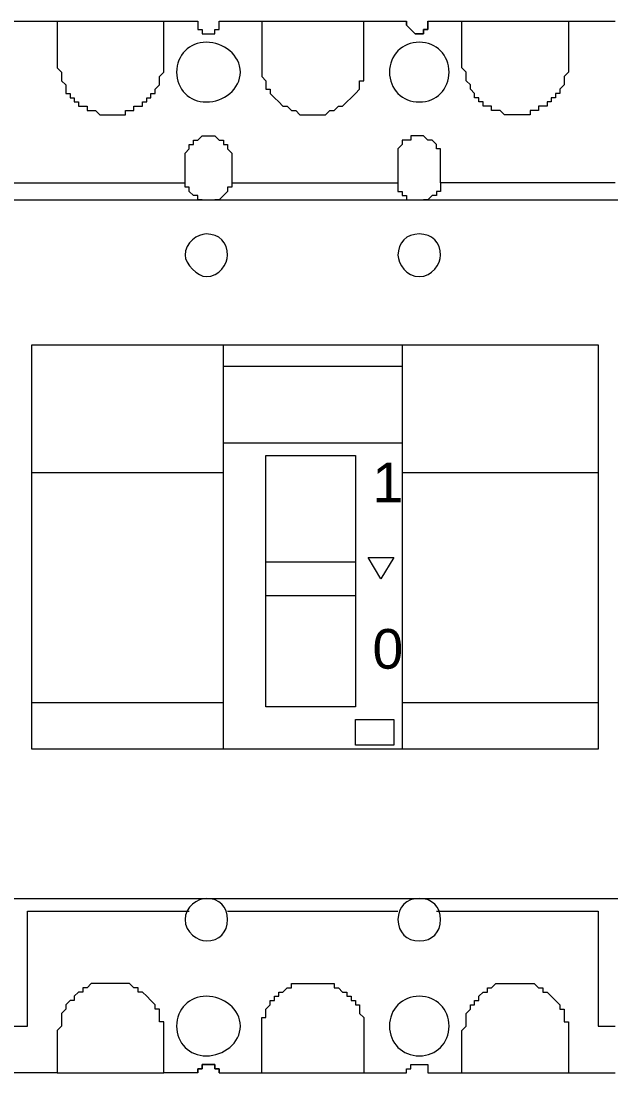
# Model space of a CAD drawing. Header units: millimetres. Extents: x 1004 to 59588, y 686 to 38112.
# Drawn here: x 17575.8 to 17657.3, y 2545.8 to 2691 of the extents above; entities that cross this region are included whole.
import ezdxf

# ---------------------------------------------------------------- set-up
doc = ezdxf.new("R2010")
doc.units = ezdxf.units.MM
doc.layers.add('PDF14_Geometry', color=7, linetype='Continuous')
doc.layers.add('PDF14_Text', color=7, linetype='Continuous')
doc.styles.add('PDF Arial', font='arial.ttf')

msp = doc.modelspace()

# ---------------------------------------------------------------- linework, layer by layer
at = {"layer": 'PDF14_Geometry', "lineweight": 0}
for points in [[(17574.37, 2691.05), (17580.84, 2691.05), (17580.84, 2690.46), (17580.84, 2689.87), (17580.84, 2689.28), (17580.84, 2688.7), (17580.84, 2688.11), (17580.84, 2687.52), (17580.84, 2686.93), (17580.84, 2686.34), (17580.84, 2685.75), (17580.84, 2685.17), (17580.84, 2684.58), (17581.43, 2683.99), (17581.43, 2683.4), (17581.43, 2682.81), (17582.02, 2682.23), (17582.02, 2681.64), (17582.02, 2681.05), (17582.61, 2681.05), (17582.61, 2680.46), (17583.2, 2680.46), (17583.2, 2679.87), (17583.79, 2679.87), (17583.79, 2679.28), (17584.37, 2679.28), (17584.96, 2679.28), (17584.96, 2678.7), (17585.55, 2678.7), (17586.14, 2678.7), (17586.73, 2678.11), (17587.32, 2678.11), (17587.9, 2678.11), (17588.49, 2678.11), (17589.08, 2678.11), (17589.67, 2678.11), (17590.26, 2678.11), (17590.26, 2678.7), (17590.84, 2678.7), (17591.43, 2678.7), (17591.43, 2679.28), (17592.02, 2679.28), (17592.61, 2679.28), (17592.61, 2679.87), (17593.2, 2679.87), (17593.2, 2680.46), (17593.79, 2680.46), (17593.79, 2681.05), (17594.37, 2681.05), (17594.37, 2681.64), (17594.96, 2682.23), (17594.96, 2682.81), (17594.96, 2683.4), (17595.55, 2683.99), (17595.55, 2684.58), (17595.55, 2685.17), (17595.55, 2685.75), (17595.55, 2686.34), (17595.55, 2686.93), (17595.55, 2687.52), (17595.55, 2688.11), (17595.55, 2688.7), (17595.55, 2689.28), (17595.55, 2689.87), (17595.55, 2690.46), (17595.55, 2691.05), (17600.26, 2691.05), (17600.26, 2690.46), (17600.26, 2689.87), (17600.84, 2689.87), (17600.84, 2689.28), (17601.43, 2689.28), (17602.02, 2689.28), (17602.61, 2689.28), (17602.61, 2689.87), (17603.2, 2689.87), (17603.2, 2690.46), (17603.2, 2691.05)], [(17580.84, 2691.05), (17580.84, 2691.05)], [(17580.84, 2691.05), (17580.84, 2691.05)], [(17580.84, 2691.05), (17580.84, 2691.05)], [(17580.84, 2691.05), (17595.55, 2691.05)], [(17595.55, 2691.05), (17595.55, 2691.05)], [(17595.55, 2691.05), (17595.55, 2691.05)], [(17595.55, 2691.05), (17595.55, 2691.05)], [(17600.26, 2691.05), (17600.26, 2691.05)], [(17600.26, 2691.05), (17600.26, 2691.05)], [(17600.26, 2691.05), (17600.26, 2690.46), (17600.26, 2689.87), (17600.84, 2689.87), (17600.84, 2689.28), (17601.43, 2689.28), (17602.02, 2689.28), (17602.61, 2689.28), (17602.61, 2689.87), (17603.2, 2689.87), (17603.2, 2690.46), (17603.2, 2691.05), (17609.08, 2691.05), (17609.08, 2690.46), (17609.08, 2689.87), (17609.08, 2689.28), (17609.08, 2688.7), (17609.08, 2688.11), (17609.08, 2687.52), (17609.08, 2686.93), (17609.08, 2686.34), (17609.08, 2685.75), (17609.08, 2685.17), (17609.08, 2684.58), (17609.08, 2683.99), (17609.08, 2683.4), (17609.67, 2682.81), (17609.67, 2682.23), (17609.67, 2681.64), (17610.26, 2681.64), (17610.26, 2681.05), (17610.84, 2680.46), (17611.43, 2679.87), (17612.02, 2679.28), (17612.61, 2679.28), (17613.2, 2678.7), (17613.79, 2678.7), (17614.37, 2678.11), (17614.96, 2678.11), (17615.55, 2678.11), (17616.14, 2678.11), (17616.73, 2678.11), (17617.32, 2678.11), (17617.9, 2678.11), (17618.49, 2678.7), (17619.08, 2678.7), (17619.67, 2679.28), (17620.26, 2679.28), (17620.84, 2679.87), (17621.43, 2680.46), (17622.02, 2681.05), (17622.61, 2681.64), (17622.61, 2682.23), (17622.61, 2682.81), (17623.2, 2682.81), (17623.2, 2683.4), (17623.2, 2683.99), (17623.2, 2684.58), (17623.2, 2685.17), (17623.2, 2685.75), (17623.2, 2686.34), (17623.2, 2686.93), (17623.2, 2687.52), (17623.2, 2688.11), (17623.2, 2688.7), (17623.2, 2689.28), (17623.2, 2689.87), (17623.2, 2690.46), (17623.2, 2691.05), (17629.08, 2691.05), (17629.08, 2690.46), (17629.67, 2689.87), (17630.26, 2689.28), (17630.84, 2689.28), (17631.43, 2689.28), (17631.43, 2689.87), (17632.02, 2689.87), (17632.02, 2690.46), (17632.02, 2691.05), (17636.73, 2691.05), (17651.43, 2691.05), (17657.9, 2691.05)], [(17603.2, 2691.05), (17603.2, 2691.05)], [(17603.2, 2691.05), (17603.2, 2691.05)], [(17609.08, 2691.05), (17609.08, 2691.05)], [(17609.08, 2691.05), (17609.08, 2691.05)], [(17609.08, 2691.05), (17609.08, 2691.05)], [(17609.08, 2691.05), (17623.2, 2691.05)], [(17623.2, 2691.05), (17623.2, 2691.05)], [(17623.2, 2691.05), (17623.2, 2691.05)], [(17623.2, 2691.05), (17623.2, 2691.05)], [(17632.02, 2691.05), (17632.02, 2690.46), (17632.02, 2689.87), (17631.43, 2689.87), (17631.43, 2689.28), (17630.84, 2689.28), (17630.26, 2689.28), (17629.67, 2689.87), (17629.08, 2690.46), (17629.08, 2691.05)], [(17629.08, 2691.05), (17629.08, 2691.05)], [(17629.08, 2691.05), (17629.08, 2691.05)], [(17632.02, 2691.05), (17632.02, 2691.05)], [(17632.02, 2691.05), (17632.02, 2691.05)], [(17651.43, 2691.05), (17651.43, 2690.46), (17651.43, 2689.87), (17651.43, 2689.28), (17651.43, 2688.7), (17651.43, 2688.11), (17651.43, 2687.52), (17651.43, 2686.93), (17651.43, 2686.34), (17651.43, 2685.75), (17651.43, 2685.17), (17651.43, 2684.58), (17651.43, 2683.99), (17650.84, 2683.4), (17650.84, 2682.81), (17650.84, 2682.23), (17650.26, 2681.64), (17650.26, 2681.05), (17649.67, 2681.05), (17649.67, 2680.46), (17649.08, 2680.46), (17649.08, 2679.87), (17648.49, 2679.87), (17648.49, 2679.28), (17647.9, 2679.28), (17647.32, 2679.28), (17647.32, 2678.7), (17646.73, 2678.7), (17646.14, 2678.7), (17646.14, 2678.11), (17645.55, 2678.11), (17644.96, 2678.11), (17644.37, 2678.11), (17643.79, 2678.11), (17643.2, 2678.11), (17642.61, 2678.11), (17642.02, 2678.7), (17641.43, 2678.7), (17640.84, 2678.7), (17640.84, 2679.28), (17640.26, 2679.28), (17639.67, 2679.28), (17639.67, 2679.87), (17639.08, 2679.87), (17639.08, 2680.46), (17638.49, 2680.46), (17638.49, 2681.05), (17637.9, 2681.64), (17637.9, 2682.23), (17637.32, 2682.81), (17637.32, 2683.4), (17637.32, 2683.99), (17636.73, 2684.58), (17636.73, 2685.17), (17636.73, 2685.75), (17636.73, 2686.34), (17636.73, 2686.93), (17636.73, 2687.52), (17636.73, 2688.11), (17636.73, 2688.7), (17636.73, 2689.28), (17636.73, 2689.87), (17636.73, 2690.46), (17636.73, 2691.05)], [(17636.73, 2691.05), (17636.73, 2691.05)], [(17636.73, 2691.05), (17636.73, 2691.05)], [(17636.73, 2691.05), (17636.73, 2691.05)], [(17651.43, 2691.05), (17651.43, 2691.05)], [(17651.43, 2691.05), (17651.43, 2691.05)], [(17651.43, 2691.05), (17651.43, 2691.05)], [(17580.84, 2690.46), (17580.84, 2690.46)], [(17580.84, 2690.46), (17580.84, 2690.46)], [(17580.84, 2690.46), (17580.84, 2690.46)], [(17580.84, 2689.87), (17580.84, 2689.87)], [(17580.84, 2689.87), (17580.84, 2689.87)], [(17595.55, 2690.46), (17595.55, 2690.46)], [(17595.55, 2690.46), (17595.55, 2690.46)], [(17595.55, 2690.46), (17595.55, 2690.46)], [(17595.55, 2689.87), (17595.55, 2689.87)], [(17595.55, 2689.87), (17595.55, 2689.87)], [(17600.26, 2690.46), (17600.26, 2690.46)], [(17600.26, 2690.46), (17600.26, 2690.46)], [(17600.26, 2690.46), (17600.26, 2690.46)], [(17600.26, 2690.46), (17600.26, 2690.46)], [(17600.26, 2690.46), (17600.26, 2690.46)], [(17600.26, 2690.46), (17600.26, 2690.46)], [(17600.84, 2689.87), (17600.84, 2689.87)], [(17600.84, 2689.87), (17600.84, 2689.87)], [(17600.84, 2689.87), (17600.84, 2689.87)], [(17600.84, 2689.87), (17600.84, 2689.87)], [(17600.84, 2689.87), (17600.84, 2689.87)], [(17600.84, 2689.87), (17600.84, 2689.87)], [(17602.61, 2689.87), (17602.61, 2689.87)], [(17602.61, 2689.87), (17602.61, 2689.87)], [(17602.61, 2689.87), (17602.61, 2689.87)], [(17602.61, 2689.87), (17602.61, 2689.87)], [(17603.2, 2690.46), (17603.2, 2690.46)], [(17603.2, 2690.46), (17603.2, 2690.46)], [(17603.2, 2690.46), (17603.2, 2690.46)], [(17603.2, 2690.46), (17603.2, 2690.46)], [(17603.2, 2690.46), (17603.2, 2690.46)], [(17603.2, 2690.46), (17603.2, 2690.46)], [(17603.2, 2689.87), (17603.2, 2689.87)], [(17603.2, 2689.87), (17603.2, 2689.87)], [(17609.08, 2690.46), (17609.08, 2690.46)], [(17609.08, 2690.46), (17609.08, 2690.46)], [(17609.08, 2690.46), (17609.08, 2690.46)], [(17609.08, 2689.87), (17609.08, 2689.87)], [(17609.08, 2689.87), (17609.08, 2689.87)], [(17623.2, 2690.46), (17623.2, 2690.46)], [(17623.2, 2690.46), (17623.2, 2690.46)], [(17623.2, 2690.46), (17623.2, 2690.46)], [(17623.2, 2689.87), (17623.2, 2689.87)], [(17623.2, 2689.87), (17623.2, 2689.87)], [(17629.08, 2690.46), (17629.08, 2690.46)], [(17629.08, 2690.46), (17629.08, 2690.46)], [(17629.08, 2690.46), (17629.08, 2690.46)], [(17629.08, 2690.46), (17629.08, 2690.46)], [(17629.08, 2690.46), (17629.08, 2690.46)], [(17629.08, 2690.46), (17629.08, 2690.46)], [(17629.67, 2689.87), (17629.67, 2689.87)], [(17629.67, 2689.87), (17629.67, 2689.87)], [(17629.67, 2689.87), (17629.67, 2689.87)], [(17629.67, 2689.87), (17629.67, 2689.87)], [(17629.67, 2689.87), (17629.67, 2689.87)], [(17629.67, 2689.87), (17629.67, 2689.87)], [(17629.67, 2689.87), (17629.67, 2689.87)], [(17629.67, 2689.87), (17629.67, 2689.87)], [(17631.43, 2689.87), (17631.43, 2689.87)], [(17631.43, 2689.87), (17631.43, 2689.87)], [(17632.02, 2690.46), (17632.02, 2690.46)], [(17632.02, 2690.46), (17632.02, 2690.46)], [(17632.02, 2690.46), (17632.02, 2690.46)], [(17632.02, 2690.46), (17632.02, 2690.46)], [(17632.02, 2690.46), (17632.02, 2690.46)], [(17632.02, 2690.46), (17632.02, 2690.46)], [(17632.02, 2689.87), (17632.02, 2689.87)], [(17632.02, 2689.87), (17632.02, 2689.87)], [(17632.02, 2689.87), (17632.02, 2689.87)], [(17632.02, 2689.87), (17632.02, 2689.87)], [(17636.73, 2690.46), (17636.73, 2690.46)], [(17636.73, 2690.46), (17636.73, 2690.46)], [(17636.73, 2690.46), (17636.73, 2690.46)], [(17636.73, 2689.87), (17636.73, 2689.87)], [(17636.73, 2689.87), (17636.73, 2689.87)], [(17651.43, 2690.46), (17651.43, 2690.46)], [(17651.43, 2690.46), (17651.43, 2690.46)], [(17651.43, 2690.46), (17651.43, 2690.46)], [(17651.43, 2689.87), (17651.43, 2689.87)], [(17651.43, 2689.87), (17651.43, 2689.87)], [(17600.84, 2689.28), (17600.84, 2689.28)], [(17600.84, 2689.28), (17600.84, 2689.28)], [(17601.43, 2689.28), (17601.43, 2689.28)], [(17601.43, 2689.28), (17601.43, 2689.28)], [(17601.43, 2689.28), (17601.43, 2689.28)], [(17601.43, 2689.28), (17601.43, 2689.28)], [(17602.02, 2689.28), (17602.02, 2689.28)], [(17602.02, 2689.28), (17602.02, 2689.28)], [(17602.02, 2689.28), (17602.02, 2689.28)], [(17602.02, 2689.28), (17602.02, 2689.28)], [(17602.02, 2689.28), (17602.02, 2689.28)], [(17602.02, 2689.28), (17602.02, 2689.28)], [(17602.61, 2689.28), (17602.61, 2689.28)], [(17602.61, 2689.28), (17602.61, 2689.28)], [(17630.26, 2689.28), (17630.26, 2689.28)], [(17630.26, 2689.28), (17630.26, 2689.28)], [(17630.26, 2689.28), (17630.26, 2689.28)], [(17630.26, 2689.28), (17630.26, 2689.28)], [(17630.26, 2689.28), (17630.26, 2689.28)], [(17630.26, 2689.28), (17630.26, 2689.28)], [(17630.84, 2689.28), (17630.84, 2689.28)], [(17630.84, 2689.28), (17630.84, 2689.28)], [(17630.84, 2689.28), (17630.84, 2689.28)], [(17630.84, 2689.28), (17630.84, 2689.28)], [(17630.84, 2689.28), (17630.84, 2689.28)], [(17630.84, 2689.28), (17630.84, 2689.28)], [(17631.43, 2689.28), (17631.43, 2689.28)], [(17631.43, 2689.28), (17631.43, 2689.28)], [(17631.43, 2689.28), (17631.43, 2689.28)], [(17631.43, 2689.28), (17631.43, 2689.28)], [(17580.84, 2686.34), (17580.84, 2686.34)], [(17580.84, 2686.34), (17580.84, 2686.34)], [(17580.84, 2685.75), (17580.84, 2685.75)], [(17580.84, 2685.75), (17580.84, 2685.75)], [(17580.84, 2685.75), (17580.84, 2685.75)], [(17580.84, 2685.75), (17580.84, 2685.75)], [(17580.84, 2685.17), (17580.84, 2685.17)], [(17580.84, 2685.17), (17580.84, 2685.17)], [(17580.84, 2685.17), (17580.84, 2685.17)], [(17595.55, 2686.34), (17595.55, 2686.34)], [(17595.55, 2686.34), (17595.55, 2686.34)], [(17595.55, 2685.75), (17595.55, 2685.75)], [(17595.55, 2685.75), (17595.55, 2685.75)], [(17595.55, 2685.75), (17595.55, 2685.75)], [(17595.55, 2685.75), (17595.55, 2685.75)], [(17595.55, 2685.17), (17595.55, 2685.17)], [(17595.55, 2685.17), (17595.55, 2685.17)], [(17595.55, 2685.17), (17595.55, 2685.17)], [(17609.08, 2686.34), (17609.08, 2686.34)], [(17609.08, 2686.34), (17609.08, 2686.34)], [(17609.08, 2685.75), (17609.08, 2685.75)], [(17609.08, 2685.75), (17609.08, 2685.75)], [(17609.08, 2685.75), (17609.08, 2685.75)], [(17609.08, 2685.75), (17609.08, 2685.75)], [(17609.08, 2685.17), (17609.08, 2685.17)], [(17609.08, 2685.17), (17609.08, 2685.17)], [(17609.08, 2685.17), (17609.08, 2685.17)], [(17623.2, 2686.34), (17623.2, 2686.34)], [(17623.2, 2686.34), (17623.2, 2686.34)], [(17623.2, 2685.75), (17623.2, 2685.75)], [(17623.2, 2685.75), (17623.2, 2685.75)], [(17623.2, 2685.75), (17623.2, 2685.75)], [(17623.2, 2685.75), (17623.2, 2685.75)], [(17623.2, 2685.17), (17623.2, 2685.17)], [(17623.2, 2685.17), (17623.2, 2685.17)], [(17623.2, 2685.17), (17623.2, 2685.17)], [(17636.73, 2686.34), (17636.73, 2686.34)], [(17636.73, 2686.34), (17636.73, 2686.34)], [(17636.73, 2685.75), (17636.73, 2685.75)], [(17636.73, 2685.75), (17636.73, 2685.75)], [(17636.73, 2685.75), (17636.73, 2685.75)], [(17636.73, 2685.75), (17636.73, 2685.75)], [(17636.73, 2685.17), (17636.73, 2685.17)], [(17636.73, 2685.17), (17636.73, 2685.17)], [(17636.73, 2685.17), (17636.73, 2685.17)], [(17651.43, 2686.34), (17651.43, 2686.34)], [(17651.43, 2686.34), (17651.43, 2686.34)], [(17651.43, 2685.75), (17651.43, 2685.75)], [(17651.43, 2685.75), (17651.43, 2685.75)], [(17651.43, 2685.75), (17651.43, 2685.75)], [(17651.43, 2685.75), (17651.43, 2685.75)], [(17651.43, 2685.17), (17651.43, 2685.17)], [(17651.43, 2685.17), (17651.43, 2685.17)], [(17651.43, 2685.17), (17651.43, 2685.17)], [(17581.43, 2683.99), (17581.43, 2683.99)], [(17595.55, 2683.99), (17595.55, 2683.99)], [(17609.08, 2683.99), (17609.08, 2683.99)], [(17623.2, 2683.99), (17623.2, 2683.99)], [(17637.32, 2683.99), (17637.32, 2683.99)], [(17651.43, 2683.99), (17651.43, 2683.99)], [(17581.43, 2683.4), (17581.43, 2683.4)], [(17581.43, 2682.81), (17581.43, 2682.81)], [(17594.96, 2683.4), (17594.96, 2683.4)], [(17594.96, 2682.81), (17594.96, 2682.81)], [(17609.08, 2683.4), (17609.08, 2683.4)], [(17609.67, 2682.81), (17609.67, 2682.81)], [(17623.2, 2683.4), (17623.2, 2683.4)], [(17637.32, 2683.4), (17637.32, 2683.4)], [(17637.32, 2682.81), (17637.32, 2682.81)], [(17650.84, 2683.4), (17650.84, 2683.4)], [(17650.84, 2682.81), (17650.84, 2682.81)], [(17582.02, 2681.64), (17582.02, 2681.64)], [(17594.37, 2681.64), (17594.37, 2681.64)], [(17610.26, 2681.05), (17610.26, 2681.05)], [(17622.02, 2681.05), (17622.02, 2681.05)], [(17622.61, 2681.64), (17622.61, 2681.64)], [(17637.9, 2681.64), (17637.9, 2681.64)], [(17638.49, 2681.05), (17638.49, 2681.05)], [(17650.26, 2681.64), (17650.26, 2681.64)], [(17583.2, 2680.46), (17583.2, 2680.46)], [(17584.37, 2679.28), (17584.37, 2679.28)], [(17592.02, 2679.28), (17592.02, 2679.28)], [(17593.79, 2680.46), (17593.79, 2680.46)], [(17610.84, 2680.46), (17610.84, 2680.46)], [(17610.84, 2680.46), (17610.84, 2680.46)], [(17611.43, 2679.87), (17611.43, 2679.87)], [(17612.02, 2679.28), (17612.02, 2679.28)], [(17612.61, 2679.28), (17612.61, 2679.28)], [(17619.67, 2679.28), (17619.67, 2679.28)], [(17620.26, 2679.28), (17620.26, 2679.28)], [(17620.84, 2679.87), (17620.84, 2679.87)], [(17621.43, 2680.46), (17621.43, 2680.46)], [(17621.43, 2680.46), (17621.43, 2680.46)], [(17639.08, 2680.46), (17639.08, 2680.46)], [(17640.26, 2679.28), (17640.26, 2679.28)], [(17647.9, 2679.28), (17647.9, 2679.28)], [(17649.67, 2680.46), (17649.67, 2680.46)], [(17585.55, 2678.7), (17585.55, 2678.7)], [(17586.73, 2678.11), (17586.73, 2678.11)], [(17587.32, 2678.11), (17587.32, 2678.11)], [(17588.49, 2678.11), (17588.49, 2678.11)], [(17589.08, 2678.11), (17589.08, 2678.11)], [(17590.84, 2678.7), (17590.84, 2678.7)], [(17613.2, 2678.7), (17613.2, 2678.7)], [(17613.79, 2678.7), (17613.79, 2678.7)], [(17614.96, 2678.11), (17614.96, 2678.11)], [(17615.55, 2678.11), (17615.55, 2678.11)], [(17616.73, 2678.11), (17616.73, 2678.11)], [(17617.9, 2678.11), (17617.9, 2678.11)], [(17618.49, 2678.7), (17618.49, 2678.7)], [(17619.08, 2678.7), (17619.08, 2678.7)], [(17641.43, 2678.7), (17641.43, 2678.7)], [(17642.61, 2678.11), (17642.61, 2678.11)], [(17643.2, 2678.11), (17643.2, 2678.11)], [(17644.37, 2678.11), (17644.37, 2678.11)], [(17644.96, 2678.11), (17644.96, 2678.11)], [(17646.73, 2678.7), (17646.73, 2678.7)], [(17600.84, 2666.34), (17600.26, 2666.34), (17600.26, 2666.93), (17599.67, 2666.93), (17599.08, 2667.52), (17599.08, 2668.11), (17598.49, 2668.11), (17598.49, 2668.7), (17598.49, 2669.28), (17598.49, 2669.87), (17598.49, 2670.46), (17598.49, 2671.05), (17598.49, 2671.64), (17598.49, 2672.23), (17598.49, 2672.81), (17599.08, 2673.4), (17599.08, 2673.99), (17599.67, 2673.99), (17599.67, 2674.58), (17600.26, 2674.58), (17600.84, 2675.17), (17601.43, 2675.17), (17602.02, 2675.17), (17602.61, 2675.17), (17603.2, 2674.58), (17603.79, 2674.58), (17603.79, 2673.99), (17604.37, 2673.99), (17604.37, 2673.4), (17604.96, 2672.81), (17604.96, 2672.23), (17604.96, 2671.64), (17604.96, 2671.05), (17604.96, 2670.46), (17604.96, 2669.87), (17604.96, 2669.28), (17604.96, 2668.7), (17627.9, 2668.7), (17627.9, 2668.11), (17627.9, 2667.52), (17628.49, 2667.52), (17628.49, 2666.93), (17629.08, 2666.93), (17629.08, 2666.34), (17629.67, 2666.34)], [(17600.84, 2675.17), (17600.84, 2675.17)], [(17602.02, 2675.17), (17602.02, 2675.17)], [(17602.61, 2675.17), (17602.61, 2675.17)], [(17657.9, 2668.7), (17633.79, 2668.7), (17633.79, 2669.28), (17633.79, 2669.87), (17633.79, 2670.46), (17633.79, 2671.05), (17633.79, 2671.64), (17633.79, 2672.23), (17633.79, 2672.81), (17633.79, 2673.4), (17633.2, 2673.4), (17633.2, 2673.99), (17632.61, 2674.58), (17632.02, 2674.58), (17631.43, 2675.17), (17630.84, 2675.17), (17630.26, 2675.17), (17629.67, 2675.17), (17629.67, 2674.58), (17629.08, 2674.58), (17628.49, 2674.58), (17628.49, 2673.99), (17627.9, 2673.4), (17627.9, 2672.81), (17627.9, 2672.23), (17627.9, 2671.64), (17627.9, 2671.05), (17627.9, 2670.46), (17627.9, 2669.87), (17627.9, 2669.28), (17627.9, 2668.7)], [(17630.26, 2675.17), (17630.26, 2675.17)], [(17630.84, 2675.17), (17630.84, 2675.17)], [(17631.43, 2675.17), (17631.43, 2675.17)], [(17600.26, 2674.58), (17600.26, 2674.58)], [(17600.26, 2674.58), (17600.26, 2674.58)], [(17603.2, 2674.58), (17603.2, 2674.58)], [(17603.79, 2674.58), (17603.79, 2674.58)], [(17628.49, 2673.99), (17628.49, 2673.99)], [(17629.08, 2674.58), (17629.08, 2674.58)], [(17632.02, 2674.58), (17632.02, 2674.58)], [(17632.61, 2674.58), (17632.61, 2674.58)], [(17633.2, 2673.99), (17633.2, 2673.99)], [(17598.49, 2672.81), (17598.49, 2672.81)], [(17599.08, 2673.4), (17599.08, 2673.4)], [(17599.08, 2673.4), (17599.08, 2673.4)], [(17604.37, 2673.4), (17604.37, 2673.4)], [(17604.37, 2673.4), (17604.37, 2673.4)], [(17604.96, 2672.81), (17604.96, 2672.81)], [(17627.9, 2673.4), (17627.9, 2673.4)], [(17627.9, 2673.4), (17627.9, 2673.4)], [(17627.9, 2672.81), (17627.9, 2672.81)], [(17633.79, 2673.4), (17633.79, 2673.4)], [(17633.79, 2672.81), (17633.79, 2672.81)], [(17598.49, 2671.64), (17598.49, 2671.64)], [(17598.49, 2671.64), (17598.49, 2671.64)], [(17598.49, 2671.64), (17598.49, 2671.64)], [(17598.49, 2671.64), (17598.49, 2671.64)], [(17598.49, 2671.64), (17598.49, 2671.64)], [(17598.49, 2671.64), (17598.49, 2671.64)], [(17598.49, 2671.05), (17598.49, 2671.05)], [(17604.96, 2671.64), (17604.96, 2671.64)], [(17604.96, 2671.64), (17604.96, 2671.64)], [(17604.96, 2671.64), (17604.96, 2671.64)], [(17604.96, 2671.64), (17604.96, 2671.64)], [(17604.96, 2671.64), (17604.96, 2671.64)], [(17604.96, 2671.64), (17604.96, 2671.64)], [(17604.96, 2671.05), (17604.96, 2671.05)], [(17627.9, 2671.64), (17627.9, 2671.64)], [(17627.9, 2671.64), (17627.9, 2671.64)], [(17627.9, 2671.64), (17627.9, 2671.64)], [(17627.9, 2671.64), (17627.9, 2671.64)], [(17627.9, 2671.64), (17627.9, 2671.64)], [(17627.9, 2671.64), (17627.9, 2671.64)], [(17627.9, 2671.05), (17627.9, 2671.05)], [(17633.79, 2671.64), (17633.79, 2671.64)], [(17633.79, 2671.64), (17633.79, 2671.64)], [(17633.79, 2671.64), (17633.79, 2671.64)], [(17633.79, 2671.64), (17633.79, 2671.64)], [(17633.79, 2671.64), (17633.79, 2671.64)], [(17633.79, 2671.64), (17633.79, 2671.64)], [(17633.79, 2671.05), (17633.79, 2671.05)], [(17598.49, 2669.87), (17598.49, 2669.87)], [(17598.49, 2669.87), (17598.49, 2669.87)], [(17598.49, 2669.28), (17598.49, 2669.28)], [(17598.49, 2669.28), (17598.49, 2669.28)], [(17598.49, 2669.28), (17598.49, 2669.28)], [(17598.49, 2669.28), (17598.49, 2669.28)], [(17598.49, 2669.28), (17598.49, 2669.28)], [(17604.96, 2669.87), (17604.96, 2669.87)], [(17604.96, 2669.87), (17604.96, 2669.87)], [(17604.96, 2669.28), (17604.96, 2669.28)], [(17604.96, 2669.28), (17604.96, 2669.28)], [(17604.96, 2669.28), (17604.96, 2669.28)], [(17604.96, 2669.28), (17604.96, 2669.28)], [(17604.96, 2669.28), (17604.96, 2669.28)], [(17627.9, 2669.87), (17627.9, 2669.87)], [(17627.9, 2669.87), (17627.9, 2669.87)], [(17627.9, 2669.28), (17627.9, 2669.28)], [(17627.9, 2669.28), (17627.9, 2669.28)], [(17627.9, 2669.28), (17627.9, 2669.28)], [(17627.9, 2669.28), (17627.9, 2669.28)], [(17627.9, 2669.28), (17627.9, 2669.28)], [(17633.79, 2669.87), (17633.79, 2669.87)], [(17633.79, 2669.87), (17633.79, 2669.87)], [(17633.79, 2669.28), (17633.79, 2669.28)], [(17633.79, 2669.28), (17633.79, 2669.28)], [(17633.79, 2669.28), (17633.79, 2669.28)], [(17633.79, 2669.28), (17633.79, 2669.28)], [(17633.79, 2669.28), (17633.79, 2669.28)], [(17574.37, 2668.7), (17598.49, 2668.7)], [(17598.49, 2668.7), (17598.49, 2668.7)], [(17604.96, 2668.7), (17604.96, 2668.11), (17604.37, 2668.11), (17604.37, 2667.52), (17603.79, 2666.93), (17603.2, 2666.34), (17602.61, 2666.34), (17629.67, 2666.34), (17630.26, 2666.34), (17630.84, 2666.34), (17631.43, 2666.34)], [(17604.96, 2668.7), (17604.96, 2668.7)], [(17627.9, 2668.7), (17627.9, 2668.7)], [(17627.9, 2668.11), (17627.9, 2668.11)], [(17633.79, 2668.7), (17633.79, 2668.11), (17633.79, 2667.52), (17633.2, 2667.52), (17633.2, 2666.93), (17632.61, 2666.93), (17632.02, 2666.34), (17631.43, 2666.34), (17657.9, 2666.34), (17684.96, 2666.34), (17685.55, 2666.34), (17686.14, 2666.34), (17686.73, 2666.34)], [(17633.79, 2668.7), (17633.79, 2668.7)], [(17633.79, 2668.11), (17633.79, 2668.11)], [(17574.37, 2666.34), (17600.84, 2666.34), (17601.43, 2666.34), (17602.02, 2666.34), (17602.61, 2666.34)], [(17599.08, 2667.52), (17599.08, 2667.52)], [(17599.08, 2667.52), (17599.08, 2667.52)], [(17599.67, 2666.93), (17599.67, 2666.93)], [(17600.26, 2666.34), (17600.26, 2666.34)], [(17600.84, 2666.34), (17600.84, 2666.34)], [(17602.02, 2666.34), (17602.02, 2666.34)], [(17602.61, 2666.34), (17602.61, 2666.34)], [(17603.2, 2666.34), (17603.2, 2666.34)], [(17603.79, 2666.93), (17603.79, 2666.93)], [(17603.79, 2666.93), (17603.79, 2666.93)], [(17604.37, 2667.52), (17604.37, 2667.52)], [(17604.37, 2667.52), (17604.37, 2667.52)], [(17627.9, 2667.52), (17627.9, 2667.52)], [(17628.49, 2666.93), (17628.49, 2666.93)], [(17629.67, 2666.34), (17629.67, 2666.34)], [(17630.26, 2666.34), (17630.26, 2666.34)], [(17630.84, 2666.34), (17630.84, 2666.34)], [(17631.43, 2666.34), (17631.43, 2666.34)], [(17632.02, 2666.34), (17632.02, 2666.34)], [(17632.61, 2666.93), (17632.61, 2666.93)], [(17633.2, 2667.52), (17633.2, 2667.52)], [(17603.79, 2590.46), (17603.79, 2646.34), (17628.49, 2646.34), (17628.49, 2590.46)], [(17603.79, 2643.4), (17628.49, 2643.4)], [(17603.79, 2632.81), (17628.49, 2632.81)], [(17577.32, 2628.7), (17603.79, 2628.7)], [(17628.49, 2628.7), (17655.55, 2628.7)], [(17577.32, 2596.93), (17603.79, 2596.93)], [(17628.49, 2596.93), (17655.55, 2596.93)], [(17406.73, 2569.87), (17490.26, 2569.87), (17574.37, 2569.87), (17657.9, 2569.87), (17742.02, 2569.87), (17825.55, 2569.87), (17909.67, 2569.87), (17993.2, 2569.87), (18077.32, 2569.87)], [(17574.37, 2552.23), (17576.73, 2552.23), (17576.73, 2568.11), (17599.08, 2568.11)], [(17604.37, 2568.11), (17627.9, 2568.11)], [(17633.2, 2568.11), (17655.55, 2568.11), (17655.55, 2552.23), (17657.9, 2552.23)], [(17603.2, 2545.75), (17603.2, 2546.34), (17602.61, 2546.34), (17602.61, 2546.93), (17602.02, 2546.93), (17601.43, 2546.93), (17600.84, 2546.93), (17600.84, 2546.34), (17600.26, 2546.34), (17600.26, 2545.75), (17595.55, 2545.75), (17595.55, 2546.34), (17595.55, 2546.93), (17595.55, 2547.52), (17595.55, 2548.11), (17595.55, 2548.7), (17595.55, 2549.28), (17595.55, 2549.87), (17595.55, 2550.46), (17595.55, 2551.05), (17595.55, 2551.64), (17595.55, 2552.23), (17595.55, 2552.81), (17594.96, 2552.81), (17594.96, 2553.4), (17594.96, 2553.99), (17594.96, 2554.58), (17594.37, 2554.58), (17594.37, 2555.17), (17593.79, 2555.75), (17593.2, 2556.34), (17592.61, 2556.93), (17592.02, 2556.93), (17592.02, 2557.52), (17591.43, 2557.52), (17590.84, 2558.11), (17590.26, 2558.11), (17589.67, 2558.11), (17589.08, 2558.11), (17588.49, 2558.11), (17587.9, 2558.11), (17587.32, 2558.11), (17586.73, 2558.11), (17586.14, 2558.11), (17585.55, 2558.11), (17584.96, 2557.52), (17584.37, 2557.52), (17584.37, 2556.93), (17583.79, 2556.93), (17583.2, 2556.34), (17583.2, 2555.75), (17582.61, 2555.75), (17582.02, 2555.17), (17582.02, 2554.58), (17581.43, 2553.99), (17581.43, 2553.4), (17581.43, 2552.81), (17581.43, 2552.23), (17580.84, 2551.64), (17580.84, 2551.05), (17580.84, 2550.46), (17580.84, 2549.87), (17580.84, 2549.28), (17580.84, 2548.7), (17580.84, 2548.11), (17580.84, 2547.52), (17580.84, 2546.93), (17580.84, 2546.34), (17580.84, 2545.75), (17574.37, 2545.75)], [(17584.96, 2557.52), (17584.96, 2557.52)], [(17585.55, 2558.11), (17585.55, 2558.11)], [(17586.73, 2558.11), (17586.73, 2558.11)], [(17587.32, 2558.11), (17587.32, 2558.11)], [(17588.49, 2558.11), (17588.49, 2558.11)], [(17589.08, 2558.11), (17589.08, 2558.11)], [(17590.26, 2558.11), (17590.26, 2558.11)], [(17590.84, 2558.11), (17590.84, 2558.11)], [(17591.43, 2557.52), (17591.43, 2557.52)], [(17600.26, 2545.75), (17600.26, 2546.34), (17600.84, 2546.34), (17600.84, 2546.93), (17601.43, 2546.93), (17602.02, 2546.93), (17602.61, 2546.93), (17602.61, 2546.34), (17603.2, 2546.34), (17603.2, 2545.75), (17609.08, 2545.75), (17609.08, 2546.34), (17609.08, 2546.93), (17609.08, 2547.52), (17609.08, 2548.11), (17609.08, 2548.7), (17609.08, 2549.28), (17609.08, 2549.87), (17609.08, 2550.46), (17609.08, 2551.05), (17609.08, 2551.64), (17609.08, 2552.23), (17609.08, 2552.81), (17609.08, 2553.4), (17609.67, 2553.4), (17609.67, 2553.99), (17609.67, 2554.58), (17610.26, 2555.17), (17610.26, 2555.75), (17610.84, 2555.75), (17610.84, 2556.34), (17611.43, 2556.34), (17611.43, 2556.93), (17612.02, 2556.93), (17612.61, 2557.52), (17613.2, 2557.52), (17613.2, 2558.11), (17613.79, 2558.11), (17614.37, 2558.11), (17614.96, 2558.11), (17615.55, 2558.11), (17616.14, 2558.11), (17616.73, 2558.11), (17617.32, 2558.11), (17617.9, 2558.11), (17618.49, 2558.11), (17619.08, 2558.11), (17619.08, 2557.52), (17619.67, 2557.52), (17620.26, 2556.93), (17620.84, 2556.93), (17620.84, 2556.34), (17621.43, 2556.34), (17621.43, 2555.75), (17622.02, 2555.75), (17622.02, 2555.17), (17622.61, 2555.17), (17622.61, 2554.58), (17622.61, 2553.99), (17623.2, 2553.4), (17623.2, 2552.81), (17623.2, 2552.23), (17623.2, 2551.64), (17623.2, 2551.05), (17623.2, 2550.46), (17623.2, 2549.87), (17623.2, 2549.28), (17623.2, 2548.7), (17623.2, 2548.11), (17623.2, 2547.52), (17623.2, 2546.93), (17623.2, 2546.34), (17623.2, 2545.75), (17629.08, 2545.75), (17629.08, 2546.34), (17629.67, 2546.34), (17629.67, 2546.93), (17630.26, 2546.93), (17630.84, 2546.93), (17631.43, 2546.93), (17632.02, 2546.93), (17632.02, 2546.34), (17632.02, 2545.75), (17636.73, 2545.75), (17636.73, 2546.34), (17636.73, 2546.93), (17636.73, 2547.52), (17636.73, 2548.11), (17636.73, 2548.7), (17636.73, 2549.28), (17636.73, 2549.87), (17636.73, 2550.46), (17636.73, 2551.05), (17636.73, 2551.64), (17637.32, 2552.23), (17637.32, 2552.81), (17637.32, 2553.4), (17637.32, 2553.99), (17637.9, 2554.58), (17637.9, 2555.17), (17638.49, 2555.17), (17638.49, 2555.75), (17639.08, 2555.75), (17639.08, 2556.34), (17639.67, 2556.93), (17640.26, 2556.93), (17640.26, 2557.52), (17640.84, 2557.52), (17641.43, 2558.11), (17642.02, 2558.11), (17642.61, 2558.11), (17643.2, 2558.11), (17643.79, 2558.11), (17644.37, 2558.11), (17644.96, 2558.11), (17645.55, 2558.11), (17646.14, 2558.11), (17646.73, 2558.11), (17647.32, 2557.52), (17647.9, 2557.52), (17647.9, 2556.93), (17648.49, 2556.93), (17649.08, 2556.34), (17649.67, 2555.75), (17650.26, 2555.17), (17650.26, 2554.58), (17650.84, 2554.58), (17650.84, 2553.99), (17650.84, 2553.4), (17650.84, 2552.81), (17651.43, 2552.81), (17651.43, 2552.23), (17651.43, 2551.64), (17651.43, 2551.05), (17651.43, 2550.46), (17651.43, 2549.87), (17651.43, 2549.28), (17651.43, 2548.7), (17651.43, 2548.11), (17651.43, 2547.52), (17651.43, 2546.93), (17651.43, 2546.34), (17651.43, 2545.75), (17657.9, 2545.75)], [(17612.61, 2557.52), (17612.61, 2557.52)], [(17613.79, 2558.11), (17613.79, 2558.11)], [(17614.96, 2558.11), (17614.96, 2558.11)], [(17615.55, 2558.11), (17615.55, 2558.11)], [(17616.73, 2558.11), (17616.73, 2558.11)], [(17617.9, 2558.11), (17617.9, 2558.11)], [(17618.49, 2558.11), (17618.49, 2558.11)], [(17619.67, 2557.52), (17619.67, 2557.52)], [(17640.84, 2557.52), (17640.84, 2557.52)], [(17641.43, 2558.11), (17641.43, 2558.11)], [(17642.61, 2558.11), (17642.61, 2558.11)], [(17643.2, 2558.11), (17643.2, 2558.11)], [(17644.37, 2558.11), (17644.37, 2558.11)], [(17644.96, 2558.11), (17644.96, 2558.11)], [(17646.14, 2558.11), (17646.14, 2558.11)], [(17646.73, 2558.11), (17646.73, 2558.11)], [(17647.32, 2557.52), (17647.32, 2557.52)], [(17582.61, 2555.75), (17582.61, 2555.75)], [(17583.2, 2556.34), (17583.2, 2556.34)], [(17583.79, 2556.93), (17583.79, 2556.93)], [(17592.61, 2556.93), (17592.61, 2556.93)], [(17593.2, 2556.34), (17593.2, 2556.34)], [(17593.79, 2555.75), (17593.79, 2555.75)], [(17593.79, 2555.75), (17593.79, 2555.75)], [(17610.84, 2555.75), (17610.84, 2555.75)], [(17612.02, 2556.93), (17612.02, 2556.93)], [(17620.26, 2556.93), (17620.26, 2556.93)], [(17621.43, 2555.75), (17621.43, 2555.75)], [(17638.49, 2555.75), (17638.49, 2555.75)], [(17639.08, 2556.34), (17639.08, 2556.34)], [(17639.67, 2556.93), (17639.67, 2556.93)], [(17648.49, 2556.93), (17648.49, 2556.93)], [(17649.08, 2556.34), (17649.08, 2556.34)], [(17649.67, 2555.75), (17649.67, 2555.75)], [(17649.67, 2555.75), (17649.67, 2555.75)], [(17582.02, 2555.17), (17582.02, 2555.17)], [(17582.02, 2554.58), (17582.02, 2554.58)], [(17594.37, 2555.17), (17594.37, 2555.17)], [(17609.67, 2554.58), (17609.67, 2554.58)], [(17610.26, 2555.17), (17610.26, 2555.17)], [(17622.61, 2554.58), (17622.61, 2554.58)], [(17637.9, 2554.58), (17637.9, 2554.58)], [(17650.26, 2555.17), (17650.26, 2555.17)], [(17581.43, 2553.4), (17581.43, 2553.4)], [(17594.96, 2553.4), (17594.96, 2553.4)], [(17623.2, 2553.4), (17623.2, 2553.4)], [(17637.32, 2553.4), (17637.32, 2553.4)], [(17650.84, 2553.4), (17650.84, 2553.4)], [(17580.84, 2551.64), (17580.84, 2551.64)], [(17581.43, 2552.81), (17581.43, 2552.81)], [(17595.55, 2551.64), (17595.55, 2551.64)], [(17609.08, 2552.81), (17609.08, 2552.81)], [(17609.08, 2551.64), (17609.08, 2551.64)], [(17623.2, 2552.81), (17623.2, 2552.81)], [(17623.2, 2551.64), (17623.2, 2551.64)], [(17636.73, 2551.64), (17636.73, 2551.64)], [(17637.32, 2552.81), (17637.32, 2552.81)], [(17651.43, 2551.64), (17651.43, 2551.64)], [(17580.84, 2551.05), (17580.84, 2551.05)], [(17580.84, 2551.05), (17580.84, 2551.05)], [(17580.84, 2551.05), (17580.84, 2551.05)], [(17580.84, 2551.05), (17580.84, 2551.05)], [(17580.84, 2551.05), (17580.84, 2551.05)], [(17580.84, 2550.46), (17580.84, 2550.46)], [(17580.84, 2550.46), (17580.84, 2550.46)], [(17595.55, 2551.05), (17595.55, 2551.05)], [(17595.55, 2551.05), (17595.55, 2551.05)], [(17595.55, 2551.05), (17595.55, 2551.05)], [(17595.55, 2551.05), (17595.55, 2551.05)], [(17595.55, 2551.05), (17595.55, 2551.05)], [(17595.55, 2550.46), (17595.55, 2550.46)], [(17595.55, 2550.46), (17595.55, 2550.46)], [(17609.08, 2551.05), (17609.08, 2551.05)], [(17609.08, 2551.05), (17609.08, 2551.05)], [(17609.08, 2551.05), (17609.08, 2551.05)], [(17609.08, 2551.05), (17609.08, 2551.05)], [(17609.08, 2551.05), (17609.08, 2551.05)], [(17609.08, 2550.46), (17609.08, 2550.46)], [(17609.08, 2550.46), (17609.08, 2550.46)], [(17623.2, 2551.05), (17623.2, 2551.05)], [(17623.2, 2551.05), (17623.2, 2551.05)], [(17623.2, 2551.05), (17623.2, 2551.05)], [(17623.2, 2551.05), (17623.2, 2551.05)], [(17623.2, 2551.05), (17623.2, 2551.05)], [(17623.2, 2550.46), (17623.2, 2550.46)], [(17623.2, 2550.46), (17623.2, 2550.46)], [(17636.73, 2551.05), (17636.73, 2551.05)], [(17636.73, 2551.05), (17636.73, 2551.05)], [(17636.73, 2551.05), (17636.73, 2551.05)], [(17636.73, 2551.05), (17636.73, 2551.05)], [(17636.73, 2551.05), (17636.73, 2551.05)], [(17636.73, 2550.46), (17636.73, 2550.46)], [(17636.73, 2550.46), (17636.73, 2550.46)], [(17651.43, 2551.05), (17651.43, 2551.05)], [(17651.43, 2551.05), (17651.43, 2551.05)], [(17651.43, 2551.05), (17651.43, 2551.05)], [(17651.43, 2551.05), (17651.43, 2551.05)], [(17651.43, 2551.05), (17651.43, 2551.05)], [(17651.43, 2550.46), (17651.43, 2550.46)], [(17651.43, 2550.46), (17651.43, 2550.46)], [(17580.84, 2549.87), (17580.84, 2549.87)], [(17580.84, 2548.7), (17580.84, 2548.7)], [(17595.55, 2549.87), (17595.55, 2549.87)], [(17609.08, 2549.87), (17609.08, 2549.87)], [(17623.2, 2549.87), (17623.2, 2549.87)], [(17636.73, 2549.87), (17636.73, 2549.87)], [(17651.43, 2549.87), (17651.43, 2549.87)], [(17595.55, 2548.11), (17595.55, 2548.11)], [(17609.08, 2548.11), (17609.08, 2548.11)], [(17623.2, 2548.11), (17623.2, 2548.11)], [(17636.73, 2548.11), (17636.73, 2548.11)], [(17651.43, 2548.11), (17651.43, 2548.11)], [(17580.84, 2546.93), (17580.84, 2546.93)], [(17580.84, 2546.34), (17580.84, 2546.34)], [(17580.84, 2546.34), (17580.84, 2546.34)], [(17580.84, 2545.75), (17580.84, 2545.75)], [(17580.84, 2545.75), (17580.84, 2545.75)], [(17580.84, 2545.75), (17580.84, 2545.75)], [(17580.84, 2545.75), (17580.84, 2545.75)], [(17580.84, 2545.75), (17580.84, 2545.75)], [(17580.84, 2545.75), (17595.55, 2545.75)], [(17595.55, 2546.93), (17595.55, 2546.93)], [(17595.55, 2546.34), (17595.55, 2546.34)], [(17595.55, 2546.34), (17595.55, 2546.34)], [(17595.55, 2545.75), (17595.55, 2545.75)], [(17595.55, 2545.75), (17595.55, 2545.75)], [(17595.55, 2545.75), (17595.55, 2545.75)], [(17595.55, 2545.75), (17595.55, 2545.75)], [(17595.55, 2545.75), (17595.55, 2545.75)], [(17600.26, 2546.34), (17600.26, 2546.34)], [(17600.26, 2546.34), (17600.26, 2546.34)], [(17600.26, 2546.34), (17600.26, 2546.34)], [(17600.26, 2546.34), (17600.26, 2546.34)], [(17600.26, 2545.75), (17600.26, 2545.75)], [(17600.26, 2545.75), (17600.26, 2545.75)], [(17600.26, 2545.75), (17600.26, 2545.75)], [(17600.26, 2545.75), (17600.26, 2545.75)], [(17600.26, 2545.75), (17600.26, 2545.75)], [(17600.26, 2545.75), (17600.26, 2545.75)], [(17600.84, 2546.93), (17600.84, 2546.93)], [(17600.84, 2546.93), (17600.84, 2546.93)], [(17600.84, 2546.93), (17600.84, 2546.93)], [(17600.84, 2546.93), (17600.84, 2546.93)], [(17600.84, 2546.93), (17600.84, 2546.93)], [(17600.84, 2546.93), (17600.84, 2546.93)], [(17600.84, 2546.93), (17600.84, 2546.93)], [(17600.84, 2546.93), (17600.84, 2546.93)], [(17601.43, 2546.93), (17601.43, 2546.93)], [(17601.43, 2546.93), (17601.43, 2546.93)], [(17601.43, 2546.93), (17601.43, 2546.93)], [(17601.43, 2546.93), (17601.43, 2546.93)], [(17602.02, 2546.93), (17602.02, 2546.93)], [(17602.02, 2546.93), (17602.02, 2546.93)], [(17602.02, 2546.93), (17602.02, 2546.93)], [(17602.02, 2546.93), (17602.02, 2546.93)], [(17602.02, 2546.93), (17602.02, 2546.93)], [(17602.02, 2546.93), (17602.02, 2546.93)], [(17602.61, 2546.93), (17602.61, 2546.93)], [(17602.61, 2546.93), (17602.61, 2546.93)], [(17602.61, 2546.93), (17602.61, 2546.93)], [(17602.61, 2546.93), (17602.61, 2546.93)], [(17602.61, 2546.93), (17602.61, 2546.93)], [(17602.61, 2546.93), (17602.61, 2546.93)], [(17602.61, 2546.93), (17602.61, 2546.93)], [(17602.61, 2546.93), (17602.61, 2546.93)], [(17603.2, 2546.34), (17603.2, 2546.34)], [(17603.2, 2546.34), (17603.2, 2546.34)], [(17603.2, 2546.34), (17603.2, 2546.34)], [(17603.2, 2546.34), (17603.2, 2546.34)], [(17603.2, 2545.75), (17603.2, 2545.75)], [(17603.2, 2545.75), (17603.2, 2545.75)], [(17603.2, 2545.75), (17603.2, 2545.75)], [(17603.2, 2545.75), (17603.2, 2545.75)], [(17603.2, 2545.75), (17603.2, 2545.75)], [(17603.2, 2545.75), (17603.2, 2545.75)], [(17609.08, 2546.93), (17609.08, 2546.93)], [(17609.08, 2546.34), (17609.08, 2546.34)], [(17609.08, 2546.34), (17609.08, 2546.34)], [(17609.08, 2545.75), (17609.08, 2545.75)], [(17609.08, 2545.75), (17609.08, 2545.75)], [(17609.08, 2545.75), (17609.08, 2545.75)], [(17609.08, 2545.75), (17609.08, 2545.75)], [(17609.08, 2545.75), (17609.08, 2545.75)], [(17609.08, 2545.75), (17623.2, 2545.75)], [(17623.2, 2546.93), (17623.2, 2546.93)], [(17623.2, 2546.34), (17623.2, 2546.34)], [(17623.2, 2546.34), (17623.2, 2546.34)], [(17623.2, 2545.75), (17623.2, 2545.75)], [(17623.2, 2545.75), (17623.2, 2545.75)], [(17623.2, 2545.75), (17623.2, 2545.75)], [(17623.2, 2545.75), (17623.2, 2545.75)], [(17623.2, 2545.75), (17623.2, 2545.75)], [(17629.08, 2546.34), (17629.08, 2546.34)], [(17629.08, 2546.34), (17629.08, 2546.34)], [(17629.08, 2545.75), (17629.08, 2545.75)], [(17629.08, 2545.75), (17629.08, 2545.75)], [(17629.67, 2546.93), (17629.67, 2546.93)], [(17629.67, 2546.93), (17629.67, 2546.93)], [(17629.67, 2546.34), (17629.67, 2546.34)], [(17630.26, 2546.93), (17630.26, 2546.93)], [(17630.26, 2546.93), (17630.26, 2546.93)], [(17630.26, 2546.93), (17630.26, 2546.93)], [(17630.84, 2546.93), (17630.84, 2546.93)], [(17630.84, 2546.93), (17630.84, 2546.93)], [(17630.84, 2546.93), (17630.84, 2546.93)], [(17631.43, 2546.93), (17631.43, 2546.93)], [(17631.43, 2546.93), (17631.43, 2546.93)], [(17631.43, 2546.93), (17631.43, 2546.93)], [(17631.43, 2546.93), (17631.43, 2546.93)], [(17632.02, 2546.34), (17632.02, 2546.34)], [(17632.02, 2546.34), (17632.02, 2546.34)], [(17632.02, 2546.34), (17632.02, 2546.34)], [(17632.02, 2546.34), (17632.02, 2546.34)], [(17632.02, 2545.75), (17632.02, 2545.75)], [(17632.02, 2545.75), (17632.02, 2545.75)], [(17636.73, 2546.93), (17636.73, 2546.93)], [(17636.73, 2546.34), (17636.73, 2546.34)], [(17636.73, 2546.34), (17636.73, 2546.34)], [(17636.73, 2545.75), (17636.73, 2545.75)], [(17636.73, 2545.75), (17636.73, 2545.75)], [(17636.73, 2545.75), (17636.73, 2545.75)], [(17636.73, 2545.75), (17636.73, 2545.75)], [(17636.73, 2545.75), (17636.73, 2545.75)], [(17636.73, 2545.75), (17651.43, 2545.75)], [(17651.43, 2546.93), (17651.43, 2546.93)], [(17651.43, 2546.34), (17651.43, 2546.34)], [(17651.43, 2546.34), (17651.43, 2546.34)], [(17651.43, 2545.75), (17651.43, 2545.75)], [(17651.43, 2545.75), (17651.43, 2545.75)], [(17651.43, 2545.75), (17651.43, 2545.75)], [(17651.43, 2545.75), (17651.43, 2545.75)], [(17651.43, 2545.75), (17651.43, 2545.75)]]:
    msp.add_lwpolyline(points, dxfattribs=at)
for points in [[(17577.32, 2590.46), (17577.32, 2646.34), (17655.55, 2646.34), (17655.55, 2590.46)], [(17609.67, 2596.34), (17609.67, 2631.05), (17622.02, 2631.05), (17622.02, 2596.34)], [(17625.55, 2613.99), (17623.79, 2616.93), (17627.32, 2616.93)], [(17625.55, 2613.99), (17623.79, 2616.93), (17627.32, 2616.93)], [(17622.02, 2611.64), (17609.67, 2611.64), (17609.67, 2616.34), (17622.02, 2616.34)], [(17622.02, 2591.05), (17622.02, 2594.58), (17627.32, 2594.58), (17627.32, 2591.05)]]:
    msp.add_lwpolyline(points, close=True, dxfattribs=at)
for points in [[(17601.43, 2688.11), (17599.08, 2688.11), (17597.32, 2686.34), (17597.32, 2683.99)], [(17606.14, 2683.99), (17606.14, 2686.34), (17603.79, 2688.11), (17601.43, 2688.11)], [(17630.84, 2688.11), (17628.49, 2688.11), (17626.73, 2686.34), (17626.73, 2683.99)], [(17634.96, 2683.99), (17634.96, 2686.34), (17633.2, 2688.11), (17630.84, 2688.11)], [(17597.32, 2683.99), (17597.32, 2681.64), (17599.08, 2679.87), (17601.43, 2679.87)], [(17601.43, 2679.87), (17603.79, 2679.87), (17606.14, 2681.64), (17606.14, 2683.99)], [(17626.73, 2683.99), (17626.73, 2681.64), (17628.49, 2679.87), (17630.84, 2679.87)], [(17630.84, 2679.87), (17633.2, 2679.87), (17634.96, 2681.64), (17634.96, 2683.99)], [(17601.43, 2661.64), (17600.26, 2661.64), (17598.49, 2660.46), (17598.49, 2658.7)], [(17604.37, 2658.7), (17604.37, 2660.46), (17603.2, 2661.64), (17601.43, 2661.64)], [(17630.84, 2661.64), (17629.08, 2661.64), (17627.9, 2660.46), (17627.9, 2658.7)], [(17633.79, 2658.7), (17633.79, 2660.46), (17632.61, 2661.64), (17630.84, 2661.64)], [(17598.49, 2658.7), (17598.49, 2657.52), (17600.26, 2655.75), (17601.43, 2655.75)], [(17601.43, 2655.75), (17603.2, 2655.75), (17604.37, 2657.52), (17604.37, 2658.7)], [(17627.9, 2658.7), (17627.9, 2657.52), (17629.08, 2655.75), (17630.84, 2655.75)], [(17630.84, 2655.75), (17632.61, 2655.75), (17633.79, 2657.52), (17633.79, 2658.7)], [(17601.43, 2569.87), (17600.26, 2569.87), (17598.49, 2568.7), (17598.49, 2566.93)], [(17604.37, 2566.93), (17604.37, 2568.7), (17603.2, 2569.87), (17601.43, 2569.87)], [(17630.84, 2569.87), (17629.08, 2569.87), (17627.9, 2568.7), (17627.9, 2566.93)], [(17633.79, 2566.93), (17633.79, 2568.7), (17632.61, 2569.87), (17630.84, 2569.87)], [(17598.49, 2566.93), (17598.49, 2565.17), (17600.26, 2563.99), (17601.43, 2563.99)], [(17601.43, 2563.99), (17603.2, 2563.99), (17604.37, 2565.17), (17604.37, 2566.93)], [(17627.9, 2566.93), (17627.9, 2565.17), (17629.08, 2563.99), (17630.84, 2563.99)], [(17630.84, 2563.99), (17632.61, 2563.99), (17633.79, 2565.17), (17633.79, 2566.93)], [(17601.43, 2556.34), (17599.08, 2556.34), (17597.32, 2554.58), (17597.32, 2552.23)], [(17606.14, 2552.23), (17606.14, 2554.58), (17603.79, 2556.34), (17601.43, 2556.34)], [(17630.84, 2556.34), (17628.49, 2556.34), (17626.73, 2554.58), (17626.73, 2552.23)], [(17634.96, 2552.23), (17634.96, 2554.58), (17633.2, 2556.34), (17630.84, 2556.34)], [(17597.32, 2552.23), (17597.32, 2549.87), (17599.08, 2548.11), (17601.43, 2548.11)], [(17601.43, 2548.11), (17603.79, 2548.11), (17606.14, 2549.87), (17606.14, 2552.23)], [(17626.73, 2552.23), (17626.73, 2549.87), (17628.49, 2548.11), (17630.84, 2548.11)], [(17630.84, 2548.11), (17633.2, 2548.11), (17634.96, 2549.87), (17634.96, 2552.23)]]:
    msp.add_open_spline(points, degree=3, dxfattribs=at)

# ---------------------------------------------------------------- texts
at = {"layer": 'PDF14_Text', "char_height": 5.47, "attachment_point": 7, "style": 'PDF Arial'}
for s, insert in [('1', (17624.38, 2624.58)), ('0', (17624.38, 2601.52))]:
    msp.add_mtext(s, dxfattribs=dict(at, insert=insert))

doc.saveas('drawing.dxf')
